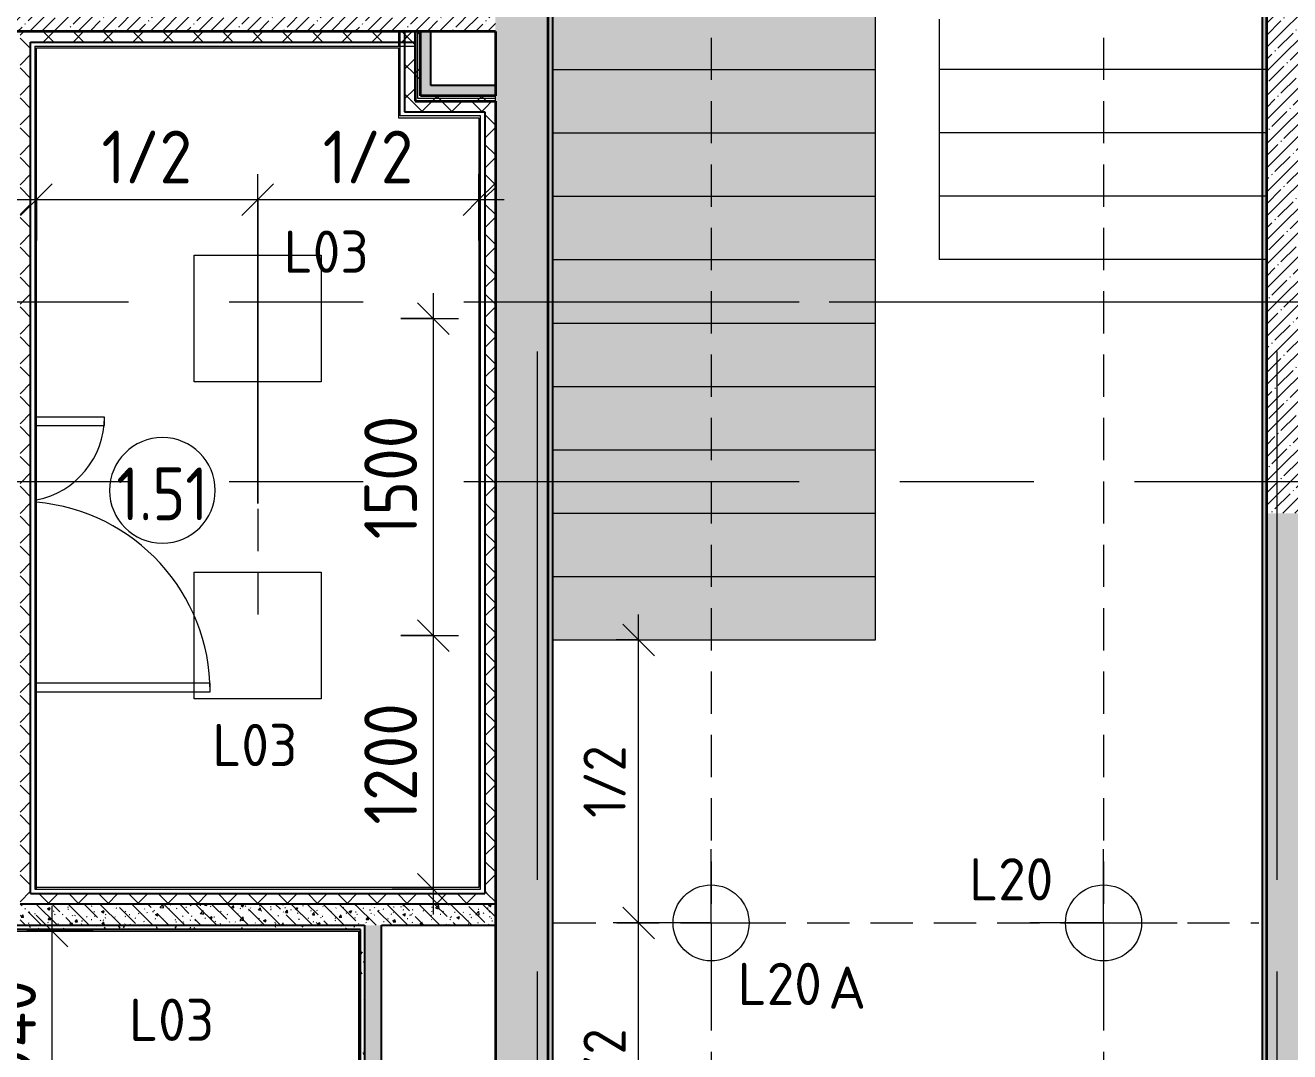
# Model space of a CAD drawing. Header units: millimetres. Extents: x 81425 to 274970, y -8553 to 29000.
# Drawn here: x 86935 to 92920, y 18601 to 23459 of the extents above; entities that cross this region are included whole.
import ezdxf

# ---------------------------------------------------------------- set-up
doc = ezdxf.new("R2010")
doc.units = ezdxf.units.MM
doc.linetypes.add('ADSK_Штрих_ш2 п1', pattern=[300, 200, -100])
doc.linetypes.add('Осевая', pattern=[3175, 635, -476.25, 1587.5, -476.25])
for name, color, linetype, lineweight in [('A-ANNO-DIMS', 7, 'Continuous', 9), ('A-ANNO-DIMS-100', 7, 'Continuous', 9), ('A-ANNO-NOTE', 7, 'Continuous', 9), ('A-AREA-IDEN', 7, 'Continuous', 9), ('A-DETL-2', 7, 'ADSK_Штрих_ш2 п1', 9), ('A-DOOR', 7, 'Continuous', 9), ('A-DOOR-1', 7, 'Continuous', 13), ('A-WALL', 7, 'Continuous', 9), ('E-LITE-EQPM-IDEN', 7, 'Continuous', 9), ('I-WALL', 7, 'Continuous', 9), ('S-STRS-2', 7, 'Continuous', 9), ('S-STRS-MBND', 7, 'Continuous', 9), ('Оси', 7, 'Continuous', 9), ('Оси-2', 7, 'Осевая', 9)]:
    doc.layers.add(name, color=color, linetype=linetype, lineweight=lineweight)
for name, color, linetype, lineweight, true_color in [('A-WALL-1', 7, 'Continuous', 35, 0x3c3c3c), ('A-WALL-2', 7, 'Continuous', 25, 0x3c3c3c), ('A-WALL-FNSH-2', 7, 'Continuous', 13, 0x3c3c3c), ('G-ANNO-TEXT-1', 1, 'Continuous', 9, 0xff0000)]:
    doc.layers.add(name, color=color, linetype=linetype, lineweight=lineweight, true_color=true_color)
doc.layers.add('S-STRS-1', color=7, linetype='Continuous', lineweight=13, transparency=1)
doc.styles.add('GOST Common', font='GOST_Common.ttf', dxfattribs={"height": 200})
doc.styles.add('GOST Common_1', font='GOST_Common.ttf', dxfattribs={"width": 0.9, "height": 250})
doc.styles.add('ISOCPEUR', font='isocpeur.ttf', dxfattribs={"width": 0.9, "height": 250})
doc.styles.add('ISOCPEUR_1', font='isocpeur.ttf', dxfattribs={"height": 200})
doc.styles.add('ISOCPEUR_2', font='isocpeur.ttf', dxfattribs={"width": 0.9, "height": 200})
doc.dimstyles.new('ISO-2_0_0_9К_Средний_округл2', dxfattribs={"dimscale": 304.8, "dimtxt": 199.196235, "dimasz": 0.492126, "dimexe": 0.393701, "dimexo": 0, "dimgap": 0, "dimtad": 1, "dimdec": 0, "dimrnd": 10, "dimzin": 0, "dimdsep": 46, "dimtxsty": 'ISOCPEUR_2', "dimblk1": 'OBLIQUE', "dimblk2": 'OBLIQUE', "dimsah": 1, "dimcen": 0.09, "dimdle": 0.393701, "dimazin": 0, "dimtfac": 1, "dimtdec": 4, "dimtix": 1, "dimtmove": 0, "dimatfit": 3, "dimfxl": 1, "dimtvp": 1, "dimtolj": 1, "dimtzin": 0, "dimarcsym": 2})
doc.dimstyles.new('ISO-2_5_0_9К_БОЛЬШОЙ_1', dxfattribs={"dimscale": 304.8, "dimtxt": 248.995294, "dimasz": 0.492126, "dimexe": 0.393701, "dimexo": 0.984252, "dimgap": 0, "dimtad": 1, "dimdec": 0, "dimrnd": 10, "dimzin": 0, "dimdsep": 46, "dimtxsty": 'ISOCPEUR', "dimblk1": 'OBLIQUE', "dimblk2": 'OBLIQUE', "dimsah": 1, "dimcen": 0.09, "dimdle": 0.393701, "dimazin": 0, "dimtfac": 1, "dimtdec": 4, "dimtix": 1, "dimtmove": 0, "dimatfit": 3, "dimfxl": 1, "dimtvp": 1, "dimtolj": 1, "dimtzin": 0, "dimarcsym": 2})
pattern_1 = [(45, (0, 0), (-57.024626, 57.024626), []), (45, (57.025, 0), (-57.024626, 57.024626), [100.806, -20.161, 3.353, -16.808])]
pattern_2 = [(135, (0, 0), (-75.43415, -75.43415), [106.68, -17.78, 3.556, -17.78]), (135, (0, 75.39), (-75.43415, -75.43415), []), (50, (0, 0), (127.52922, -11.15758), [13.335, -146.685]), (355, (0, 0), (-24.66966, 133.74002), [10.668, -117.348]), (100.451, (10.63, -0.93), (102.85973, 122.58178), [11.333, -124.663]), (46.184, (0, 35.56), (189.75516, -29.43036), [20.002, -220.027]), (96.636, (15.81, 33.1), (166.1822, 173.1996), [17, -186.995]), (351.184, (0, 35.56), (166.18393, 173.19757), [16.002, -176.022]), (21, (17.78, 26.67), (106.13027, -71.58603), [13.335, -146.685]), (326, (17.78, 26.67), (43.26188, 128.93175), [10.668, -117.348]), (71.451, (26.62, 20.7), (149.39198, 57.34505), [11.333, -124.663]), (37.5, (0, 0), (2.162228, 59.188357), [3.353, -112.573, 3.353, -115.773, -117.792]), (37.5, (0, 0), (2.162228, 59.188357), [-235.052, 3.353, -114.44]), (7.5, (0, 0), (46.773857, 70.126152), [3.353, -64.567, 3.353, -109.906, -44.894]), (7.5, (0, 0), (46.773857, 70.126152), [-181.178, 3.353, -41.542]), (327.5, (-39.65, 0), (94.913671, -4.010093), [3.353, -41.097, 3.353, -135.331, -184.023]), (327.5, (-39.65, 0), (94.913671, -4.010093), [-183.134, 3.353, -180.67]), (317.5, (-57.43, 0), (103.69057, 17.79882), [3.353, -54.432, 3.353, -88.748, -130.683]), (317.5, (-57.43, 0), (103.69057, 17.79882), [-149.885, 3.353, -127.33])]
pattern_3 = [(45, (0, 0), (-70.71068, 70.71068), []), (135, (0, 0), (-70.71068, -70.71068), [])]
pattern_4 = [(0, (0, 0), (121.92, 30.48), [10.058, -81.382, 10.058, -81.382, -487.68]), (0, (0, 0), (121.92, 30.48), [-182.88, 10.058, -172.822, 10.058, -81.382, -213.36]), (0, (0, 0), (121.92, 30.48), [-457.2, 10.058, -50.902, 10.058, -142.342]), (120, (45.72, 15.24), (-87.356454, 90.345817), [10.058, -81.382, 10.058, -81.382, -487.68]), (120, (45.72, 15.24), (-87.356454, 90.345817), [-182.88, 10.058, -172.822, 10.058, -81.382, -213.36]), (120, (45.72, 15.24), (-87.356454, 90.345817), [-457.2, 10.058, -50.902, 10.058, -142.342]), (240, (60.96, 76.2), (-34.563546, -120.825817), [10.058, -81.382, 10.058, -81.382, -487.68]), (240, (60.96, 76.2), (-34.563546, -120.825817), [-182.88, 10.058, -172.822, 10.058, -81.382, -213.36]), (240, (60.96, 76.2), (-34.563546, -120.825817), [-457.2, 10.058, -50.902, 10.058, -142.342])]
pattern_5 = [(45, (0, 0), (-106.06602, 106.06602), []), (135, (0, 0), (-106.06602, -106.06602), [])]

# ---------------------------------------------------------------- blocks, each defined once
blk = doc.blocks.new('110_Дверь_СКБ_2Ст - Д-10а_ СОШ_Дв_1450x2100h_Горячий цех-25784455-План расстановки осветительного оборудования 1 этажа в осях 23-33')
at = {"layer": 'A-DOOR'}
for centre, radius, start, end in [((662.5, 50), 900, 90, 175.01745), ((-637.5, 50), 400, 11.25, 90)]:
    blk.add_arc(centre, radius, start, end, dxfattribs=at)
at = {"layer": 'A-DOOR-1'}
for p, q in [((662.5, 950), (622.5, 950)), ((622.5, 950), (622.5, 128)), ((662.5, 128), (662.5, 950)), ((-637.5, 450), (-637.5, 128)), ((-597.5, 450), (-637.5, 450)), ((-597.5, 128), (-597.5, 450))]:
    blk.add_line(p, q, dxfattribs=at)
blk = doc.blocks.new('DIMBLOCK92-План расстановки осветительного оборудования 1 этажа в осях 23-33')
at = {"layer": 'A-ANNO-DIMS-100', "lineweight": 20}
for p, q in [((88866.1, 22071), (88791.1, 22146)), ((88866.1, 22071), (88941.1, 21996)), ((88866.1, 20571), (88791.1, 20646)), ((88866.1, 20571), (88941.1, 20496))]:
    blk.add_line(p, q, dxfattribs=at)
at = {"layer": 'A-ANNO-DIMS-100'}
for p, q in [((88866.1, 22191), (88866.1, 20571)), ((88713.3, 22071), (88986.1, 22071)), ((88866.1, 22071), (88713.3, 22071)), ((88713.3, 20571), (88986.1, 20571)), ((88866.1, 20571), (88713.3, 20571))]:
    blk.add_line(p, q, dxfattribs=at)
at = {"layer": 'A-ANNO-DIMS-100', "color": 0, "insert": (88539.5, 21026.5), "char_height": 250, "width": 706.764, "attachment_point": 1, "rotation": 90, "line_spacing_factor": 1.149209, "style": 'ISOCPEUR'}
blk.add_mtext('1500', dxfattribs=at)
blk = doc.blocks.new('_Oblique')
at = {"color": 0, "linetype": 'ByBlock', "lineweight": -2}
blk.add_line((-0.5, -0.5), (0.5, 0.5), dxfattribs=at)
blk = doc.blocks.new('DIMBLOCK93-План расстановки осветительного оборудования 1 этажа в осях 23-33')
at = {"layer": 'A-ANNO-DIMS-100', "lineweight": 20}
for p, q in [((88866.1, 20571), (88791.1, 20646)), ((88866.1, 20571), (88941.1, 20496)), ((88866.1, 19370), (88791.1, 19445)), ((88866.1, 19370), (88941.1, 19295))]:
    blk.add_line(p, q, dxfattribs=at)
at = {"layer": 'A-ANNO-DIMS-100'}
for p, q in [((88713.3, 20571), (88986.1, 20571)), ((88866.1, 20571), (88713.3, 20571)), ((88866.1, 20571), (88866.1, 19250)), ((88672.2, 19370), (88986.1, 19370)), ((88866.1, 19370), (88672.2, 19370))]:
    blk.add_line(p, q, dxfattribs=at)
at = {"layer": 'A-ANNO-DIMS-100', "color": 0, "insert": (88539.5, 19676), "char_height": 250, "width": 706.764, "attachment_point": 1, "rotation": 90, "line_spacing_factor": 1.149209, "style": 'ISOCPEUR'}
blk.add_mtext('1200', dxfattribs=at)
blk = doc.blocks.new('DIMBLOCK172-План расстановки осветительного оборудования 1 этажа в осях 23-33')
at = {"layer": 'A-ANNO-DIMS-100', "lineweight": 20}
for p, q in [((89838.3, 19210.5), (89763.3, 19285.5)), ((89838.3, 19210.5), (89913.3, 19135.5)), ((89838.3, 17871), (89763.3, 17946)), ((89838.3, 17871), (89913.3, 17796))]:
    blk.add_line(p, q, dxfattribs=at)
at = {"layer": 'A-ANNO-DIMS-100'}
for p, q in [((89883.5, 19210.5), (89718.3, 19210.5)), ((89838.3, 17751), (89838.3, 19210.5)), ((89838.3, 19210.5), (89883.5, 19210.5)), ((89732.2, 17871), (89958.3, 17871)), ((89838.3, 17871), (89732.2, 17871))]:
    blk.add_line(p, q, dxfattribs=at)
at = {"layer": 'A-ANNO-DIMS-100', "color": 0, "insert": (89577, 18368.4), "char_height": 200, "width": 413.715, "attachment_point": 1, "rotation": 90, "line_spacing_factor": 1.149209, "style": 'ISOCPEUR_2'}
blk.add_mtext('1/2', dxfattribs=at)
blk = doc.blocks.new('DIMBLOCK173-План расстановки осветительного оборудования 1 этажа в осях 23-33')
at = {"layer": 'A-ANNO-DIMS-100'}
for p, q in [((89838.3, 19210.5), (89838.3, 20670)), ((89732.2, 20550), (89958.3, 20550)), ((89838.3, 20550), (89732.2, 20550)), ((89883.5, 19210.5), (89718.3, 19210.5)), ((89838.3, 19210.5), (89883.5, 19210.5))]:
    blk.add_line(p, q, dxfattribs=at)
at = {"layer": 'A-ANNO-DIMS-100', "lineweight": 20}
for p, q in [((89838.3, 20550), (89763.3, 20625)), ((89838.3, 20550), (89913.3, 20475)), ((89838.3, 19210.5), (89763.3, 19285.5)), ((89838.3, 19210.5), (89913.3, 19135.5))]:
    blk.add_line(p, q, dxfattribs=at)
at = {"layer": 'A-ANNO-DIMS-100', "color": 0, "insert": (89577, 19707.9), "char_height": 200, "width": 413.715, "attachment_point": 1, "rotation": 90, "line_spacing_factor": 1.149209, "style": 'ISOCPEUR_2'}
blk.add_mtext('1/2', dxfattribs=at)
blk = doc.blocks.new('DIMBLOCK174-План расстановки осветительного оборудования 1 этажа в осях 23-33')
at = {"layer": 'A-ANNO-DIMS-100'}
for p, q in [((86988, 22440.3), (86988, 22754.2)), ((88035, 21196.4), (88035, 22754.2)), ((86868, 22634.2), (88035, 22634.2)), ((86988, 22634.2), (86988, 22440.3)), ((88035, 22634.2), (88035, 21196.4))]:
    blk.add_line(p, q, dxfattribs=at)
at = {"layer": 'A-ANNO-DIMS-100', "lineweight": 20}
for p, q in [((86988, 22634.2), (87063, 22709.2)), ((88035, 22634.2), (88110, 22709.2)), ((86988, 22634.2), (86913, 22559.2)), ((88035, 22634.2), (87960, 22559.2))]:
    blk.add_line(p, q, dxfattribs=at)
at = {"layer": 'A-ANNO-DIMS-100', "color": 0, "insert": (87296, 22960.8), "char_height": 250, "width": 517.144, "attachment_point": 1, "line_spacing_factor": 1.149209, "style": 'ISOCPEUR'}
blk.add_mtext('1/2', dxfattribs=at)
blk = doc.blocks.new('DIMBLOCK175-План расстановки осветительного оборудования 1 этажа в осях 23-33')
at = {"layer": 'A-ANNO-DIMS-100'}
for p, q in [((88035, 21196.4), (88035, 22754.2)), ((89082, 22440.3), (89082, 22754.2)), ((88035, 22634.2), (89202, 22634.2)), ((88035, 22634.2), (88035, 21196.4)), ((89082, 22634.2), (89082, 22440.3))]:
    blk.add_line(p, q, dxfattribs=at)
at = {"layer": 'A-ANNO-DIMS-100', "lineweight": 20}
for p, q in [((88035, 22634.2), (88110, 22709.2)), ((89082, 22634.2), (89157, 22709.2)), ((88035, 22634.2), (87960, 22559.2)), ((89082, 22634.2), (89007, 22559.2))]:
    blk.add_line(p, q, dxfattribs=at)
at = {"layer": 'A-ANNO-DIMS-100', "color": 0, "insert": (88343, 22960.8), "char_height": 250, "width": 517.144, "attachment_point": 1, "line_spacing_factor": 1.149209, "style": 'ISOCPEUR'}
blk.add_mtext('1/2', dxfattribs=at)
blk = doc.blocks.new('DIMBLOCK176-План расстановки осветительного оборудования 1 этажа в осях 23-33')
at = {"layer": 'A-ANNO-DIMS-100'}
for p, q in [((87062.1, 18115), (87062.1, 19292)), ((87256, 19172), (86942.1, 19172)), ((87062.1, 19172), (87256, 19172)), ((87256, 18235), (86942.1, 18235)), ((87062.1, 18235), (87256, 18235))]:
    blk.add_line(p, q, dxfattribs=at)
at = {"layer": 'A-ANNO-DIMS-100', "lineweight": 20}
for p, q in [((87062.1, 19172), (86987.1, 19247)), ((87062.1, 19172), (87137.1, 19097)), ((87062.1, 18235), (86987.1, 18310)), ((87062.1, 18235), (87137.1, 18160))]:
    blk.add_line(p, q, dxfattribs=at)
at = {"layer": 'A-ANNO-DIMS-100', "color": 0, "insert": (86735.5, 18454.5), "char_height": 250, "width": 597.589, "attachment_point": 1, "rotation": 90, "line_spacing_factor": 1.149209, "style": 'ISOCPEUR'}
blk.add_mtext('940', dxfattribs=at)
blk = doc.blocks.new('Марка_Помещения - Номер-25198446-План расстановки осветительного оборудования 1 этажа в осях 23-33')
at = {"layer": 'A-AREA-IDEN'}
for start, end in [(360, 180), (180, 360)]:
    blk.add_arc((0, 0), 2.5, start, end, dxfattribs=at)

msp = doc.modelspace()

# ---------------------------------------------------------------- hatches: boundary and pattern name
at = {"layer": 'I-WALL'}
h = msp.add_hatch(dxfattribs=at)
h.set_pattern_fill('FP_1', color=256, style=0, pattern_type=2)
h.set_pattern_definition(pattern_1)
h.paths.add_polyline_path([(89161.6, 17270), (89410, 17270.7), (89410, 27100), (89160, 27100), (89160, 17270)])
h = msp.add_hatch(dxfattribs=at)
h.set_pattern_fill('FP_1', color=256, style=0, pattern_type=2)
h.set_pattern_definition(pattern_1)
h.paths.add_polyline_path([(93030, 21150), (93060, 21150), (93060, 27100), (92810, 27100), (92810, 21150)])
h = msp.add_hatch(dxfattribs=at)
h.set_pattern_fill('FP_38', color=256, style=0, pattern_type=2)
h.set_pattern_definition(pattern_4)
h.paths.add_polyline_path([(89410, 17850), (89430, 17850), (89430, 26830), (89410, 26830), (89410, 18488.5)])
h = msp.add_hatch(dxfattribs=at)
h.set_pattern_fill('FP_38', color=256, style=0, pattern_type=2)
h.set_pattern_definition(pattern_4)
h.paths.add_polyline_path([(92790, 17870), (92810, 17870), (92810, 26850), (92790, 26850), (92790, 17871)])
h = msp.add_hatch(dxfattribs=at)
h.set_pattern_fill('FP_1', color=256, style=0, pattern_type=2)
h.set_pattern_definition(pattern_1)
h.paths.add_polyline_path([(89160, 23430), (89160, 23680), (85000, 23680), (85000, 23430), (88855, 23430)])
h = msp.add_hatch(dxfattribs=at)
h.set_pattern_fill('FP_4', color=256, style=0, pattern_type=2)
h.set_pattern_definition(pattern_3)
h.paths.add_polyline_path([(86960, 19300), (86960, 23430), (86910, 23430), (86910, 19300)])
h = msp.add_hatch(dxfattribs=at)
h.set_pattern_fill('FP_4', color=256, style=0, pattern_type=2)
h.set_pattern_definition(pattern_3)
h.paths.add_polyline_path([(88780, 23380), (88780, 23430), (86960, 23430), (86960, 23380), (88495.9, 23380)])
h = msp.add_hatch(dxfattribs=at)
h.set_pattern_fill('FP_4', color=256, style=0, pattern_type=2)
h.set_pattern_definition(pattern_3)
h.paths.add_polyline_path([(88780, 23050), (88780, 23430), (88730, 23430), (88730, 23050)])
h = msp.add_hatch(dxfattribs=at)
h.set_pattern_fill('FP_42', color=256, style=0, pattern_type=2)
h.set_pattern_definition(pattern_5)
h.paths.add_polyline_path([(88792.5, 23100), (88792.5, 23430), (88780, 23430), (88780, 23100)])
h = msp.add_hatch(dxfattribs=at)
h.set_pattern_fill('FP_42', color=256, style=0, pattern_type=2)
h.set_pattern_definition(pattern_5)
h.paths.add_polyline_path([(88805, 23112.5), (88805, 23430), (88792.5, 23430), (88792.5, 23112.5)])
for points in [[(88828.8, 23125), (88855, 23125), (88855, 23430), (88805, 23430), (88805, 23125)], [(89110, 23125), (89160, 23125), (89160, 23175), (88855, 23175), (88855, 23125), (89030.6, 23125)]]:
    msp.add_hatch(color=256, dxfattribs=at).paths.add_polyline_path(points)
h = msp.add_hatch(dxfattribs=at)
h.set_pattern_fill('FP_42', color=256, style=0, pattern_type=2)
h.set_pattern_definition(pattern_5)
h.paths.add_polyline_path([(89090, 23100), (89160, 23100), (89160, 23112.5), (88792.5, 23112.5), (88792.5, 23100), (89030.6, 23100)])
h = msp.add_hatch(dxfattribs=at)
h.set_pattern_fill('FP_42', color=256, style=0, pattern_type=2)
h.set_pattern_definition(pattern_5)
h.paths.add_polyline_path([(89160, 23112.5), (89160, 23125), (88805, 23125), (88805, 23112.5), (89110, 23112.5)])
h = msp.add_hatch(dxfattribs=at)
h.set_pattern_fill('FP_4', color=256, style=0, pattern_type=2)
h.set_pattern_definition(pattern_3)
h.paths.add_polyline_path([(89110, 23050), (89110, 23100), (88780, 23100), (88780, 23050), (89090, 23050)])
h = msp.add_hatch(dxfattribs=at)
h.set_pattern_fill('FP_4', color=256, style=0, pattern_type=2)
h.set_pattern_definition(pattern_3)
h.paths.add_polyline_path([(89160, 19350), (89160, 23100), (89110, 23100), (89110, 19350)])
h = msp.add_hatch(dxfattribs=at)
h.set_pattern_fill('FP_1', color=256, style=0, pattern_type=2)
h.set_pattern_definition(pattern_1)
h.paths.add_polyline_path([(92810, 13620), (93030, 13620), (93030, 21150), (92810, 21150), (92810, 14834.9)])
h = msp.add_hatch(dxfattribs=at)
h.set_pattern_fill('FP_4', color=256, style=0, pattern_type=2)
h.set_pattern_definition(pattern_3)
h.paths.add_polyline_path([(89160, 19300), (89160, 19350), (86960, 19350), (86960, 19300), (88495.9, 19300)])
h = msp.add_hatch(dxfattribs=at)
h.set_pattern_fill('FP_8', color=256, style=0, pattern_type=2)
h.set_pattern_definition(pattern_2)
h.paths.add_polyline_path([(89160, 19200), (89160, 19300), (86910, 19300), (86910, 19200), (88621, 19200)])
h = msp.add_hatch(dxfattribs=at)
h.set_pattern_fill('FP_38', color=256, style=0, pattern_type=2)
h.set_pattern_definition(pattern_4)
h.paths.add_polyline_path([(88521, 19180), (88521, 19200), (86790, 19200), (86790, 19180), (88513, 19180)])
h = msp.add_hatch(dxfattribs=at)
h.set_pattern_fill('FP_38', color=256, style=0, pattern_type=2)
h.set_pattern_definition(pattern_4)
h.paths.add_polyline_path([(88521, 17290), (88541, 17290), (88541, 19200), (88521, 19200), (88521, 17298)])
h = msp.add_hatch(dxfattribs=at)
h.set_pattern_fill('FP_8', color=256, style=0, pattern_type=2)
h.set_pattern_definition(pattern_2)
h.paths.add_polyline_path([(88621, 16180), (88621, 17050), (88541, 17050), (88541, 16180)])
h.paths.add_polyline_path([(88541, 17270), (88621, 17270.7), (88621, 19200), (88541, 19200), (88541, 17270.7)])
at = {"layer": 'S-STRS-1'}
for points in [[(89827.3, 23250), (90960, 23250), (90960, 23550), (89430, 23550), (89430, 23250)], [(90960, 22950), (90960, 23250), (89430, 23250), (89430, 22950), (89827.3, 22950)], [(90960, 22650), (90960, 22950), (89430, 22950), (89430, 22650), (89827.3, 22650)], [(89430, 22350), (90960, 22350), (90960, 22650), (89430, 22650)], [(89827.3, 22050), (90960, 22050), (90960, 22350), (89430, 22350), (89430, 22050)], [(90960, 21750), (90960, 22050), (89430, 22050), (89430, 21750), (89827.3, 21750)], [(90960, 21450), (90960, 21750), (89430, 21750), (89430, 21450), (89827.3, 21450)], [(89430, 21150), (90960, 21150), (90960, 21450), (89430, 21450)], [(90960, 20850), (90960, 21150), (89430, 21150), (89430, 20850), (89827.3, 20850)], [(90960, 20550), (90960, 20850), (89430, 20850), (89430, 20550), (89827.3, 20550)]]:
    msp.add_hatch(color=256, dxfattribs=at).paths.add_polyline_path(points)

# ---------------------------------------------------------------- linework, layer by layer
at = {"layer": 'A-ANNO-NOTE'}
for p, q in [((87735, 22371), (88335, 22371)), ((87735, 21771), (87735, 22371)), ((88335, 22371), (88335, 21771)), ((88335, 21771), (87735, 21771)), ((87735, 20871), (88335, 20871)), ((87735, 20271), (87735, 20871)), ((88335, 20871), (88335, 20271)), ((88335, 20271), (87735, 20271)), ((90181, 19210.5), (90181, 19559.4)), ((92039, 19210.5), (92039, 19559.4)), ((90181, 19210.5), (89832.1, 19210.5)), ((90181, 19210.5), (90181, 18861.6)), ((90181, 19210.5), (90529.9, 19210.5)), ((92039, 19210.5), (91690.1, 19210.5)), ((92039, 19210.5), (92039, 18861.6)), ((92039, 19210.5), (92387.9, 19210.5))]:
    msp.add_line(p, q, dxfattribs=at)
for centre in [(90181, 19210.5), (92039, 19210.5)]:
    msp.add_circle(centre, 180, dxfattribs=at)
at = {"layer": 'A-DETL-2'}
for p, q in [((90181, 26400.7), (90181, 17870)), ((92039, 26400.7), (92039, 17870)), ((88035, 22071), (88035, 20571)), ((89435.7, 19210.5), (92774, 19210.5))]:
    msp.add_line(p, q, dxfattribs=at)
at = {"layer": 'A-WALL'}
for p, q in [((88792.5, 23112.5), (88792.5, 23430)), ((86980, 23360), (88702, 23360)), ((86980, 23360), (86980, 19370)), ((89160, 23112.5), (88792.5, 23112.5)), ((89160, 23100), (89160, 23125)), ((89090, 19370), (89090, 23030)), ((86980, 19370), (86980.5, 19370))]:
    msp.add_line(p, q, dxfattribs=at)
at = {"layer": 'A-WALL-1'}
for p, q in [((89410, 17270), (89410, 26850)), ((92810, 26395), (92810, 17270)), ((89160, 23430), (85000, 23430)), ((88780, 23430), (88780, 23100)), ((88805, 23125), (88805, 23430)), ((89160, 23430), (89160, 23125)), ((89160, 23125), (88805, 23125)), ((88780, 23100), (89160, 23100)), ((89160, 23100), (89160, 17270))]:
    msp.add_line(p, q, dxfattribs=at)
at = {"layer": 'A-WALL-2'}
for p, q in [((89410, 26850), (89410, 17850)), ((89430, 26830), (89430, 17870)), ((92790, 26830), (92790, 17870)), ((88730, 23430), (88730, 23050)), ((88855, 23175), (88855, 23430)), ((86960, 19350), (86960, 23380)), ((86960, 23380), (88780, 23380)), ((89160, 23175), (88855, 23175)), ((88730, 23050), (89110, 23050)), ((89110, 23050), (89110, 19350)), ((86960, 19350), (89110, 19350)), ((89160, 19300), (86910, 19300)), ((88521, 19180), (86790, 19180)), ((86810, 19200), (88541, 19200)), ((88521, 17290), (88521, 19180)), ((88541, 19200), (88541, 17270)), ((88621, 19200), (89160, 19200)), ((88621, 17270), (88621, 19200))]:
    msp.add_line(p, q, dxfattribs=at)
at = {"layer": 'A-WALL-FNSH-2'}
for p, q in [((89431, 17871), (89431, 26419)), ((92789, 26395), (92789, 17871)), ((88702, 23430), (88702, 23360)), ((88710, 23030), (88710, 23430)), ((86988, 19370), (86988, 23352)), ((86988, 23352), (88702, 23352)), ((88702, 23360), (88780, 23360)), ((88702, 23352), (88702, 23022)), ((92790, 23149.6), (92789, 23149.6)), ((88702, 23022), (89082, 23022)), ((89090, 23030), (88710, 23030)), ((89082, 23022), (89082, 19378)), ((92789, 22624.6), (92790, 22624.6)), ((89082, 19378), (86980.5, 19378)), ((86980.5, 19378), (86980.5, 19370)), ((86980.5, 19370), (89090, 19370)), ((86782, 19172), (88513, 19172)), ((88513, 19172), (88513, 17298))]:
    msp.add_line(p, q, dxfattribs=at)
at = {"layer": 'I-WALL'}
for p, q in [((89431, 26829), (89431, 17870.5)), ((89431, 20670.4), (89430, 20670.4)), ((89431, 20450.4), (89430, 20450.4))]:
    msp.add_line(p, q, dxfattribs=at)
at = {"layer": 'S-STRS-2'}
for p, q in [((90960, 23250), (90960, 23550)), ((89430, 23250), (90960, 23250)), ((89430, 23250), (90960, 23250)), ((90960, 22950), (90960, 23250)), ((89430, 22950), (90960, 22950)), ((89430, 22950), (90960, 22950)), ((90960, 22650), (90960, 22950)), ((89430, 22650), (90960, 22650)), ((89430, 22650), (90960, 22650)), ((90960, 22350), (90960, 22650)), ((89430, 22350), (90960, 22350)), ((89430, 22350), (90960, 22350)), ((90960, 22050), (90960, 22350)), ((89430, 22050), (90960, 22050)), ((89430, 22050), (90960, 22050)), ((90960, 21750), (90960, 22050)), ((89430, 21750), (90960, 21750)), ((89430, 21750), (90960, 21750)), ((90960, 21450), (90960, 21750)), ((89430, 21450), (90960, 21450)), ((89430, 21450), (90960, 21450)), ((90960, 21150), (90960, 21450)), ((89430, 21150), (90960, 21150)), ((89430, 21150), (90960, 21150)), ((90960, 20850), (90960, 21150)), ((89430, 20850), (90960, 20850)), ((89430, 20850), (90960, 20850)), ((90960, 20550), (90960, 20850)), ((89430, 20550), (90960, 20550)), ((89430, 20550), (90960, 20550))]:
    msp.add_line(p, q, dxfattribs=at)
at = {"layer": 'S-STRS-MBND'}
for p, q in [((92810, 23830), (92810, 22350)), ((91260, 23488.6), (91260, 22350)), ((92810, 23250), (91260, 23250)), ((92810, 23250), (91260, 23250)), ((92810, 22950), (91260, 22950)), ((92810, 22950), (91260, 22950)), ((92810, 22650), (91260, 22650)), ((92810, 22650), (91260, 22650)), ((92810, 22350), (91260, 22350))]:
    msp.add_line(p, q, dxfattribs=at)
at = {"layer": 'Оси'}
for p, q in [((90740, 22150), (93240, 22150)), ((89360, 19415.1), (89360, 21915.1)), ((92860, 19415.1), (92860, 21915.1))]:
    msp.add_line(p, q, dxfattribs=at)
at = {"layer": 'Оси-2'}
for p, q in [((84724.5, 22150), (90740, 22150)), ((84724.5, 21300), (122580, 21300)), ((89360, 406.8), (89360, 19415.1)), ((92860, 406.8), (92860, 19415.1))]:
    msp.add_line(p, q, dxfattribs=at)

# ---------------------------------------------------------------- block references
at = {"layer": 'A-AREA-IDEN', "xscale": 99.99999999999993, "yscale": 99.99999999999993, "zscale": 99.99999999999993}
msp.add_blockref('Марка_Помещения - Номер-25198446-План расстановки осветительного оборудования 1 этажа в осях 23-33', (87584, 21258), dxfattribs=at)
at = {"layer": 'A-DOOR', "rotation": 270}
msp.add_blockref('110_Дверь_СКБ_2Ст - Д-10а_ СОШ_Дв_1450x2100h_Горячий цех-25784455-План расстановки осветительного оборудования 1 этажа в осях 23-33', (86860, 20967.5), dxfattribs=at)

# ---------------------------------------------------------------- texts
at = {"layer": 'A-AREA-IDEN', "insert": (87365.9, 21366.5), "char_height": 250, "width": 548.354, "attachment_point": 1, "style": 'GOST Common_1'}
msp.add_mtext('1.51', dxfattribs=at)
at = {"layer": 'E-LITE-EQPM-IDEN', "char_height": 200, "attachment_point": 1, "style": 'GOST Common'}
for s, insert, width in [('L03', (88158.2, 22487.8), 521.097), ('L03', (87820.4, 20152.8), 521.097), ('L20', (91402.8, 19517.2), 529.114), ('L20', (90307.2, 19022.1), 529.114), ('L03', (87426.4, 18852.2), 521.097)]:
    msp.add_mtext(s, dxfattribs=dict(at, insert=insert, width=width))
at = {"layer": 'G-ANNO-TEXT-1', "insert": (90735.4, 19004.6), "char_height": 200, "width": 224.472, "attachment_point": 1, "style": 'ISOCPEUR_1'}
msp.add_mtext('\\fISOCPEUR|b0|i0|c204|p34|;А', dxfattribs=at)

# ---------------------------------------------------------------- dimensions: what is measured, and where the dimension line sits
at = {"layer": 'A-ANNO-DIMS'}
for base, p1, p2, picture, middle in [((88035, 22634.2), (86988, 22740.3), (88035, 20896.4), 'DIMBLOCK174-План расстановки осветительного оборудования 1 этажа в осях 23-33', (87511.5, 22759.2)), ((89082, 22634.2), (88035, 20896.4), (89082, 22740.3), 'DIMBLOCK175-План расстановки осветительного оборудования 1 этажа в осях 23-33', (88558.5, 22759.2))]:
    dim = msp.add_linear_dim(base=base, p1=p1, p2=p2, text='1/2', dimstyle='ISO-2_5_0_9К_БОЛЬШОЙ_1', override={"dimpost": '<>', "dimfxl": 2120.428986}, dxfattribs=at)
    dim.commit()
    dim.dimension.update_dxf_attribs({"geometry": picture, "text_midpoint": middle})
for base, p1, p2, override, picture, middle in [((88866.1, 20571), (88413.3, 22071), (88413.3, 20571), {"dimpost": '<>', "dimfxl": 1500}, 'DIMBLOCK92-План расстановки осветительного оборудования 1 этажа в осях 23-33', (88741.1, 21321)), ((88866.1, 19370), (88413.3, 20571), (88972.2, 19370), {"dimpost": '<>', "dimfxl": 1324.682085}, 'DIMBLOCK93-План расстановки осветительного оборудования 1 этажа в осях 23-33', (88741.1, 19970.5)), ((87062.1, 19172), (86956, 18235), (86956, 19172), {"dimpost": '<>', "dimfxl": 936.999935}, 'DIMBLOCK176-План расстановки осветительного оборудования 1 этажа в осях 23-33', (86937.1, 18703.5))]:
    dim = msp.add_linear_dim(base=base, p1=p1, p2=p2, angle=90, dimstyle='ISO-2_5_0_9К_БОЛЬШОЙ_1', override=override, dxfattribs=at)
    dim.commit()
    dim.dimension.update_dxf_attribs({"geometry": picture, "text_midpoint": middle})
for base, p1, p2, picture, middle in [((89838.3, 20550), (89883.5, 19210.5), (89732.2, 20550), 'DIMBLOCK173-План расстановки осветительного оборудования 1 этажа в осях 23-33', (89738.3, 19880.2)), ((89838.3, 19210.5), (89732.2, 17871), (89883.5, 19210.5), 'DIMBLOCK172-План расстановки осветительного оборудования 1 этажа в осях 23-33', (89738.3, 18540.7))]:
    dim = msp.add_linear_dim(base=base, p1=p1, p2=p2, angle=90, text='1/2', dimstyle='ISO-2_0_0_9К_Средний_округл2', override={"dimpost": '<>', "dimfxl": 1348.013345}, dxfattribs=at)
    dim.commit()
    dim.dimension.update_dxf_attribs({"geometry": picture, "text_midpoint": middle})

doc.saveas('drawing.dxf')
